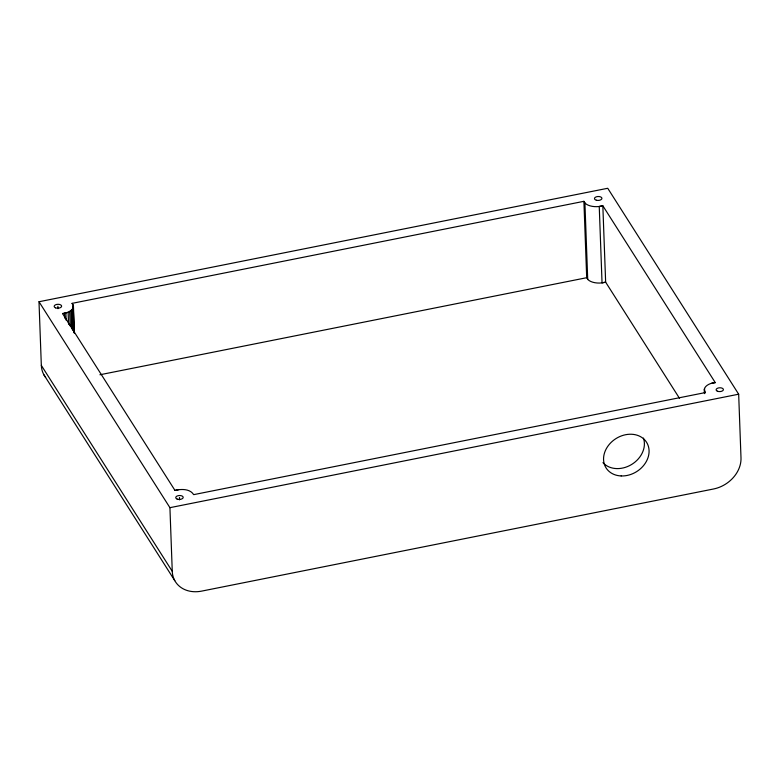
<?xml version="1.0" encoding="UTF-8"?>
<svg xmlns="http://www.w3.org/2000/svg" width="780" height="780" viewBox="0 0 780 780"><rect width="100%" height="100%" fill="white"/><g stroke="black" fill="none" stroke-linecap="round" stroke-linejoin="round"><path stroke-width="1.17" d="M583.898 201.318L586.697 277.709L588.042 279.698A13.221 6.952 -2.1 0 0 601.77 282.916L605.641 282.155L602.833 205.764L598.962 206.524A13.221 6.952 -2.1 0 1 585.244 203.307L583.898 201.318L72.072 303.361C76.635 309.133 67.372 313.472 62.536 313.56L174.974 490.415C181.096 488.923 189.91 488.592 193.684 494.647L705.471 392.545C701.24 386.724 710.56 382.688 715.279 382.629L602.833 205.764L599.245 206.476L602.043 282.877L605.641 282.155L679.517 398.356M174.974 490.415L178.756 489.645M39 301.743L607.737 188.272L738.67 394.202L741 457.87A29.952 24.355 -32.4 0 1 713.495 489.002L201.63 591.123A29.952 24.355 -32.4 0 1 172.263 571.331L41.33 365.401L39 301.743L169.923 507.673L172.263 571.331M62.536 313.56L65.861 312.897L66.124 320.171M99.928 374.761L586.697 277.709M169.923 507.673L738.67 394.202M711.467 383.36L715.279 382.629M72.072 303.361L73.174 305.087L74.217 332.982M43.855 374.712L174.778 580.651M704.467 388.44L704.71 393.627M704.262 389.493L704.389 393.13M584.912 202.917L587.71 279.308M179.468 497.484L179.556 499.902M73.447 306.442L74.431 333.119M72.93 306.764L73.193 314.048M73.73 328.594L73.856 332.231M72.803 308.578L73.651 331.617M72.033 309.592L72.784 330.203M70.97 310.537L71.633 328.731M69.654 311.395L70.19 325.942M68.114 312.136L68.562 324.265M64.506 313.238L64.691 318.084M57.895 306.257L57.983 308.685M45.611 377.374A29.952 24.355 -32.4 0 1 41.33 365.401M643.422 438.087A23.956 19.48 -32.4 0 1 631.576 464.51A23.956 19.48 -32.4 0 1 602.969 462.637M717.346 391.18A3.647 1.911 -2.1 0 0 723.333 389.981A3.647 1.911 -2.1 0 0 718.633 387.894A3.647 1.911 -2.1 0 0 717.346 391.18M596.388 200.236A3.744 1.97 -2.1 0 0 601.936 198.325A3.744 1.97 -2.1 0 0 596.261 196.833A3.744 1.97 -2.1 0 0 596.388 200.236M55.507 307.837A3.744 1.97 -2.1 0 0 61.581 306.491A3.744 1.97 -2.1 0 0 56.589 304.453A3.744 1.97 -2.1 0 0 55.507 307.837M177.118 499.073A3.744 1.97 -2.1 0 0 183.163 497.689A3.744 1.97 -2.1 0 0 178.123 495.68A3.744 1.97 -2.1 0 0 177.118 499.073M621.153 475.946A23.956 19.48 -32.4 0 0 648.102 445.438A23.956 19.48 -32.4 0 0 609.707 443.898A23.956 19.48 -32.4 0 0 621.153 475.946"/></g></svg>
